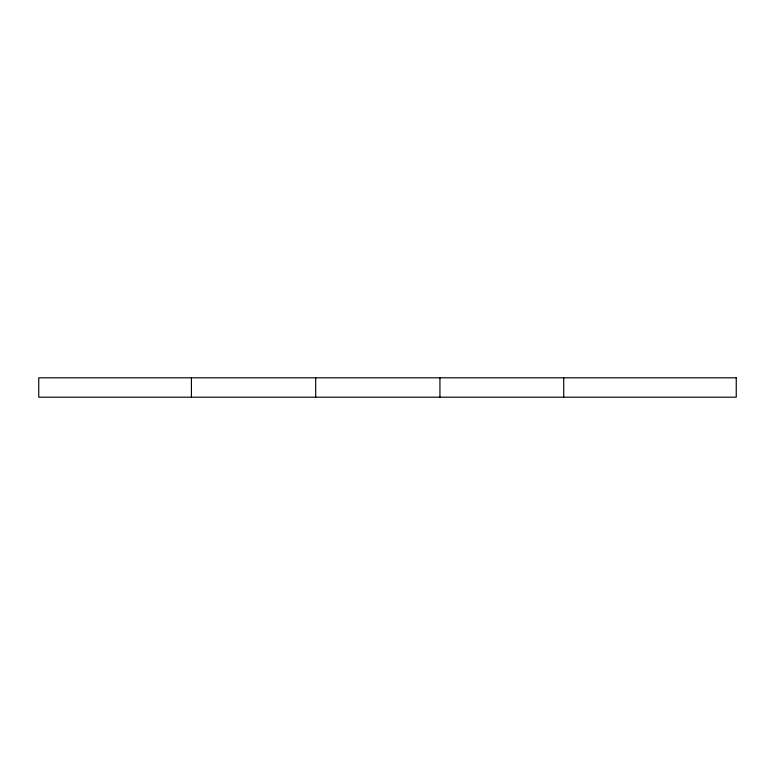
<?xml version="1.0" encoding="UTF-8"?>
<svg xmlns="http://www.w3.org/2000/svg" width="775" height="775" viewBox="0 0 775 775"><rect width="100%" height="100%" fill="white"/><g stroke="black" fill="none" stroke-linecap="round" stroke-linejoin="round"><path stroke-width="1.16" d="M563.725 377.812L563.725 397.188M439.938 377.812L439.938 397.188M315.687 377.812L315.687 397.188M191.425 377.812L191.425 397.188M736.25 377.812L38.75 377.812L38.75 397.188L736.25 397.188L736.25 377.812"/></g></svg>
